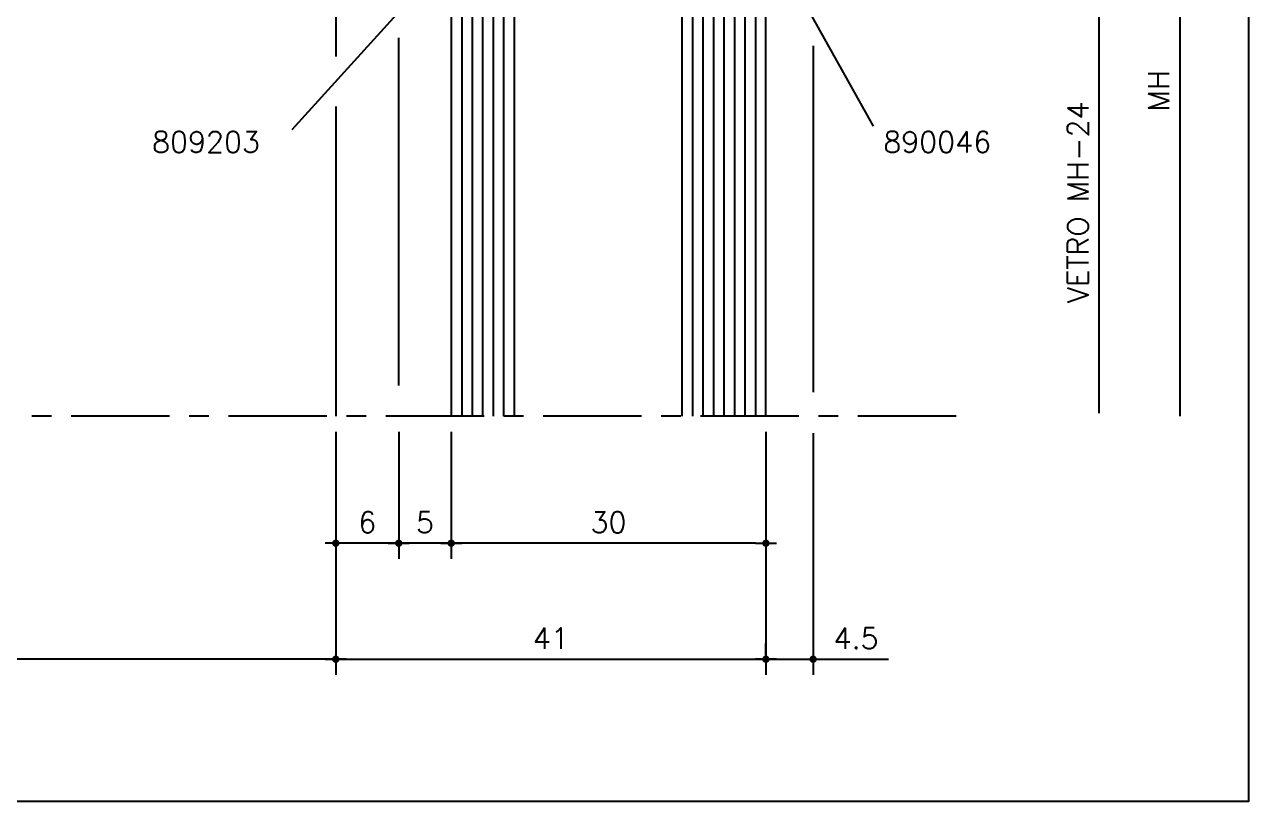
# Model space of a CAD drawing. Extents: x 0 to 4131, y -1600 to 527.
# Drawn here: x 1013.3 to 1130, y -960 to -886 of the extents above; entities that cross this region are included whole.
import ezdxf

# ---------------------------------------------------------------- set-up
doc = ezdxf.new("R2010")
doc.units = 0
doc.header["$LTSCALE"] = 7.5
doc.header["$MEASUREMENT"] = 0
doc.linetypes.add('CENTER', pattern=[2, 1.25, -0.25, 0.25, -0.25])
doc.layers.get('0').update_dxf_attribs({"linetype": 'CONTINUOUS'})
doc.layers.get('DEFPOINTS').update_dxf_attribs({"linetype": 'CONTINUOUS'})
for name, color, linetype in [('ASSI', 1, 'CENTER'), ('FINE', 7, 'CONTINUOUS'), ('MARCHIO', 7, 'CONTINUOUS'), ('QUOTE', 254, 'CONTINUOUS'), ('TRATTEGGI', 140, 'CONTINUOUS'), ('VETRO', 6, 'CONTINUOUS')]:
    doc.layers.add(name, color=color, linetype=linetype)
doc.styles.get("Standard").update_dxf_attribs({"font": 'romans.shx'})
doc.dimstyles.new('FRECCIA_1-1', dxfattribs={"dimtxt": 2, "dimasz": 2.5, "dimexe": 1.5, "dimexo": 1.5, "dimgap": 1, "dimtad": 3, "dimdsep": 46, "dimtxsty": 'Standard', "dimcen": 0, "dimclrt": 2, "dimaunit": 1, "dimadec": 0, "dimazin": 0, "dimtfac": 0.7, "dimtmove": 0, "dimatfit": 3, "dimfxl": 1, "dimtolj": 2, "dimarcsym": 0})
doc.dimstyles.new('SCALA_1-1$0', dxfattribs={"dimtxt": 2, "dimasz": 1, "dimexe": 1.5, "dimexo": 1.5, "dimgap": 1, "dimtad": 3, "dimdsep": 46, "dimtxsty": 'Standard', "dimblk1": 'PUNTO', "dimblk2": 'PUNTO', "dimsah": 1, "dimcen": 0.09, "dimclrt": 2, "dimadec": 0, "dimazin": 0, "dimtfac": 0.7, "dimtmove": 0, "dimatfit": 3, "dimldrblk": 'PUNTO', "dimfxl": 1, "dimtolj": 2, "dimarcsym": 0})

# ---------------------------------------------------------------- blocks, each defined once
blk = doc.blocks.new('PUNTO')
blk.add_line((-1, 0), (1, 0))
at = {"const_width": 0.35}
blk.add_lwpolyline([(-0.175, 0, 1), (0.175, 0, 1)], format="xyb", close=True, dxfattribs=at)
blk = doc.blocks.new('*D440')
at = {"layer": 'DEFPOINTS', "color": 0, "transparency": 16777216}
for p in [(938, -923.3), (1043, -923.3), (938, -946.45)]:
    blk.add_point(p, dxfattribs=at)
at = {"layer": 'QUOTE', "color": 0, "lineweight": -2, "transparency": 16777216}
for p, q in [((938, -924.8), (938, -947.95)), ((1043, -924.8), (1043, -947.95)), ((1042, -946.45), (939, -946.45))]:
    blk.add_line(p, q, dxfattribs=at)
at = {"layer": 'QUOTE', "color": 0, "lineweight": -2, "transparency": 16777216, "rotation": 180}
blk.add_blockref('PUNTO', (938, -946.45), dxfattribs=at)
at = {"layer": 'QUOTE', "color": 0, "lineweight": -2, "transparency": 16777216}
blk.add_blockref('PUNTO', (1043, -946.45), dxfattribs=at)
at = {"layer": 'QUOTE', "color": 2, "transparency": 16777216, "insert": (990.5, -944.45), "char_height": 2, "attachment_point": 5}
blk.add_mtext('\\A2;105', dxfattribs=at)
blk = doc.blocks.new('*D441')
at = {"layer": 'DEFPOINTS', "color": 0, "transparency": 16777216}
for p in [(1054, -923.3), (1084, -923.3), (1054, -935.4)]:
    blk.add_point(p, dxfattribs=at)
at = {"layer": 'QUOTE', "color": 0, "lineweight": -2, "transparency": 16777216}
for p, q in [((1054, -924.8), (1054, -936.9)), ((1084, -924.8), (1084, -936.9)), ((1083, -935.4), (1055, -935.4))]:
    blk.add_line(p, q, dxfattribs=at)
at = {"layer": 'QUOTE', "color": 0, "lineweight": -2, "transparency": 16777216, "rotation": 180}
blk.add_blockref('PUNTO', (1054, -935.4), dxfattribs=at)
at = {"layer": 'QUOTE', "color": 0, "lineweight": -2, "transparency": 16777216}
blk.add_blockref('PUNTO', (1084, -935.4), dxfattribs=at)
at = {"layer": 'QUOTE', "color": 2, "transparency": 16777216, "insert": (1069, -933.4), "char_height": 2, "attachment_point": 5}
blk.add_mtext('\\A2;30', dxfattribs=at)
blk = doc.blocks.new('*D442')
at = {"layer": 'DEFPOINTS', "color": 0, "transparency": 16777216}
for p in [(1049, -923.3), (1054, -923.3), (1049, -935.4)]:
    blk.add_point(p, dxfattribs=at)
at = {"layer": 'QUOTE', "color": 0, "lineweight": -2, "transparency": 16777216}
for p, q in [((1049, -924.8), (1049, -936.9)), ((1054, -924.8), (1054, -936.9)), ((1053, -935.4), (1050, -935.4))]:
    blk.add_line(p, q, dxfattribs=at)
at = {"layer": 'QUOTE', "color": 0, "lineweight": -2, "transparency": 16777216, "rotation": 180}
blk.add_blockref('PUNTO', (1049, -935.4), dxfattribs=at)
at = {"layer": 'QUOTE', "color": 0, "lineweight": -2, "transparency": 16777216}
blk.add_blockref('PUNTO', (1054, -935.4), dxfattribs=at)
at = {"layer": 'QUOTE', "color": 2, "transparency": 16777216, "insert": (1051.5, -933.4), "char_height": 2, "attachment_point": 5}
blk.add_mtext('\\A2;5', dxfattribs=at)
blk = doc.blocks.new('*D443')
at = {"layer": 'DEFPOINTS', "color": 0, "transparency": 16777216}
for p in [(1043, -923.3), (1049, -923.3), (1043, -935.4)]:
    blk.add_point(p, dxfattribs=at)
at = {"layer": 'QUOTE', "color": 0, "lineweight": -2, "transparency": 16777216}
for p, q in [((1043, -924.8), (1043, -936.9)), ((1049, -924.8), (1049, -936.9)), ((1048, -935.4), (1044, -935.4))]:
    blk.add_line(p, q, dxfattribs=at)
at = {"layer": 'QUOTE', "color": 0, "lineweight": -2, "transparency": 16777216, "rotation": 180}
blk.add_blockref('PUNTO', (1043, -935.4), dxfattribs=at)
at = {"layer": 'QUOTE', "color": 0, "lineweight": -2, "transparency": 16777216}
blk.add_blockref('PUNTO', (1049, -935.4), dxfattribs=at)
at = {"layer": 'QUOTE', "color": 2, "transparency": 16777216, "insert": (1046, -933.4), "char_height": 2, "attachment_point": 5}
blk.add_mtext('\\A2;6', dxfattribs=at)
blk = doc.blocks.new('*D445')
at = {"layer": 'DEFPOINTS', "color": 0, "transparency": 16777216}
for p in [(1115.75, -858.81), (1100.02, -923.3), (1123.45, -923.3)]:
    blk.add_point(p, dxfattribs=at)
at = {"layer": 'QUOTE', "color": 0, "lineweight": -2, "transparency": 16777216}
for p, q in [((1117.25, -858.81), (1124.95, -858.81)), ((1123.45, -861.31), (1123.45, -923.3))]:
    blk.add_line(p, q, dxfattribs=at)
at = {"layer": 'QUOTE', "color": 0, "transparency": 16777216}
blk.add_solid([(1123.03, -861.31), (1123.86, -861.31), (1123.45, -858.81)], dxfattribs=at)
at = {"layer": 'QUOTE', "color": 2, "transparency": 16777216, "insert": (1121.45, -892.3), "char_height": 2, "attachment_point": 5, "rotation": 90}
blk.add_mtext('\\A2;MH', dxfattribs=at)
blk = doc.blocks.new('_None')
blk = doc.blocks.new('*D437')
at = {"layer": 'DEFPOINTS', "color": 0, "transparency": 16777216}
for p in [(1084, -930.85), (1043, -944.08), (1084, -946.45)]:
    blk.add_point(p, dxfattribs=at)
at = {"layer": 'QUOTE', "color": 0, "lineweight": -2, "transparency": 16777216}
for p, q in [((1084, -932.35), (1084, -947.95)), ((1043, -945.58), (1043, -947.95)), ((1044, -946.45), (1083, -946.45))]:
    blk.add_line(p, q, dxfattribs=at)
at = {"layer": 'QUOTE', "color": 0, "lineweight": -2, "transparency": 16777216, "rotation": 180}
blk.add_blockref('PUNTO', (1043, -946.45), dxfattribs=at)
at = {"layer": 'QUOTE', "color": 0, "lineweight": -2, "transparency": 16777216}
blk.add_blockref('PUNTO', (1084, -946.45), dxfattribs=at)
at = {"layer": 'QUOTE', "color": 2, "transparency": 16777216, "insert": (1063.5, -944.45), "char_height": 2, "attachment_point": 5}
blk.add_mtext('\\A2;41', dxfattribs=at)

msp = doc.modelspace()

# ---------------------------------------------------------------- linework, layer by layer
at = {"layer": 'ASSI'}
msp.add_line((1102.1452, -923.2959), (935.3611, -923.2959), dxfattribs=at)
at = {"layer": 'FINE'}
for p, q in [((1042.997, -883.8125), (1042.997, -889.034)), ((1042.997, -893.8061), (1042.997, -923.2959))]:
    msp.add_line(p, q, dxfattribs=at)
at = {"layer": 'MARCHIO'}
msp.add_lwpolyline([(920, -960), (920, -663), (1130, -663), (1130, -960)], close=True, dxfattribs=at)
at = {"layer": 'QUOTE'}
for p, q in [((1115.7494, -923.0152), (1115.7494, -872.3125)), ((1085.3905, -879.9055), (1094.237, -895.6691)), ((1051.5011, -882.0399), (1038.814, -896.0339)), ((1048.9991, -920.3683), (1048.9991, -887.2626)), ((1088.4984, -888.0268), (1088.4984, -921.0006)), ((1088.4984, -924.9089), (1088.4984, -947.9482)), ((1083.9991, -946.4482), (1083.9991, -944.9482)), ((1084.9991, -946.4482), (1087.4984, -946.4482)), ((1088.4984, -946.4482), (1095.6889, -946.4482))]:
    msp.add_line(p, q, dxfattribs=at)
at = {"layer": 'TRATTEGGI'}
for p, q in [((1054.9991, -871.3125), (1054.9991, -923.2954)), ((1055.9991, -871.3125), (1055.9991, -923.2954)), ((1056.9991, -871.3125), (1056.9991, -923.2954)), ((1057.9991, -871.3125), (1057.9991, -923.2954)), ((1058.9991, -871.3125), (1058.9991, -923.2954)), ((1076.9991, -871.3125), (1076.9991, -923.2954)), ((1077.9991, -871.3125), (1077.9991, -923.2954)), ((1078.9991, -871.3125), (1078.9991, -923.2954)), ((1079.9991, -871.3125), (1079.9991, -923.2954)), ((1080.9991, -871.3125), (1080.9991, -923.2954)), ((1081.9991, -871.3125), (1081.9991, -923.2954)), ((1082.9991, -871.3125), (1082.9991, -923.2954))]:
    msp.add_line(p, q, dxfattribs=at)
at = {"layer": 'VETRO'}
for p, q in [((1059.9991, -871.3125), (1059.9991, -923.2954)), ((1075.9991, -871.3125), (1075.9991, -923.2954))]:
    msp.add_line(p, q, dxfattribs=at)
msp.add_lwpolyline([(1083.9991, -923.2954), (1083.9991, -872.3125), (1082.9991, -871.3125), (1054.9991, -871.3125), (1053.9991, -872.3125), (1053.9991, -923.2954)], dxfattribs=at)

# ---------------------------------------------------------------- block references
at = {"layer": 'QUOTE', "rotation": 180}
msp.add_blockref('PUNTO', (1083.9991, -946.4482), dxfattribs=at)
at = {"layer": 'QUOTE'}
msp.add_blockref('PUNTO', (1088.4984, -946.4482), dxfattribs=at)

# ---------------------------------------------------------------- texts
at = {"layer": 'QUOTE', "color": 2}
for s, p in [('809203', (1025.4851, -898.1702)), ('890046', (1095.1879, -898.1702))]:
    msp.add_text(s, height=2, dxfattribs=at).set_placement(p)
at = {"layer": 'QUOTE', "color": 2, "insert": (1113.7494, -902.9175), "char_height": 2, "attachment_point": 5, "rotation": 90}
msp.add_mtext('VETRO MH-24', dxfattribs=at)
at = {"layer": 'QUOTE', "color": 2, "insert": (1092.5937, -944.4482), "char_height": 2, "attachment_point": 5}
msp.add_mtext('\\A2;4.5', dxfattribs=at)

# ---------------------------------------------------------------- dimensions: what is measured, and where the dimension line sits
at = {"layer": 'QUOTE'}
dim = msp.add_linear_dim(base=(1123.4459, -923.2959), p1=(1115.7494, -858.8125), p2=(1100.0189, -923.2959), angle=90, text='MH', dimstyle='FRECCIA_1-1', override={"dimblk2": 'None', "dimsah": 1, "dimse2": 1}, dxfattribs=at)
dim.commit()
dim.dimension.update_dxf_attribs({"geometry": '*D445', "text_midpoint": (1121.4459, -892.3042)})
dim = msp.add_linear_dim(base=(937.997, -946.4482), p1=(1042.997, -923.2959), p2=(937.997, -923.2959), dimstyle='SCALA_1-1$0', override={"dimtmove": 1}, dxfattribs=at)
dim.commit()
dim.dimension.update_dxf_attribs({"geometry": '*D440', "text_midpoint": (990.497, -944.4482)})
for base, p1, p2, picture, middle in [((1042.997, -935.3957), (1048.9991, -923.2959), (1042.997, -923.2959), '*D443', (1045.998, -933.3957)), ((1048.9991, -935.3957), (1053.9991, -923.2954), (1048.9991, -923.2959), '*D442', (1051.4991, -933.3957)), ((1053.9991, -935.3957), (1083.9991, -923.2954), (1053.9991, -923.2954), '*D441', (1068.9991, -933.3957)), ((1083.9991, -946.4482), (1042.997, -944.0821), (1083.9991, -930.8456), '*D437', (1063.498, -944.4482))]:
    dim = msp.add_linear_dim(base=base, p1=p1, p2=p2, dimstyle='SCALA_1-1$0', dxfattribs=at)
    dim.commit()
    dim.dimension.update_dxf_attribs({"geometry": picture, "text_midpoint": middle})

doc.saveas('drawing.dxf')
